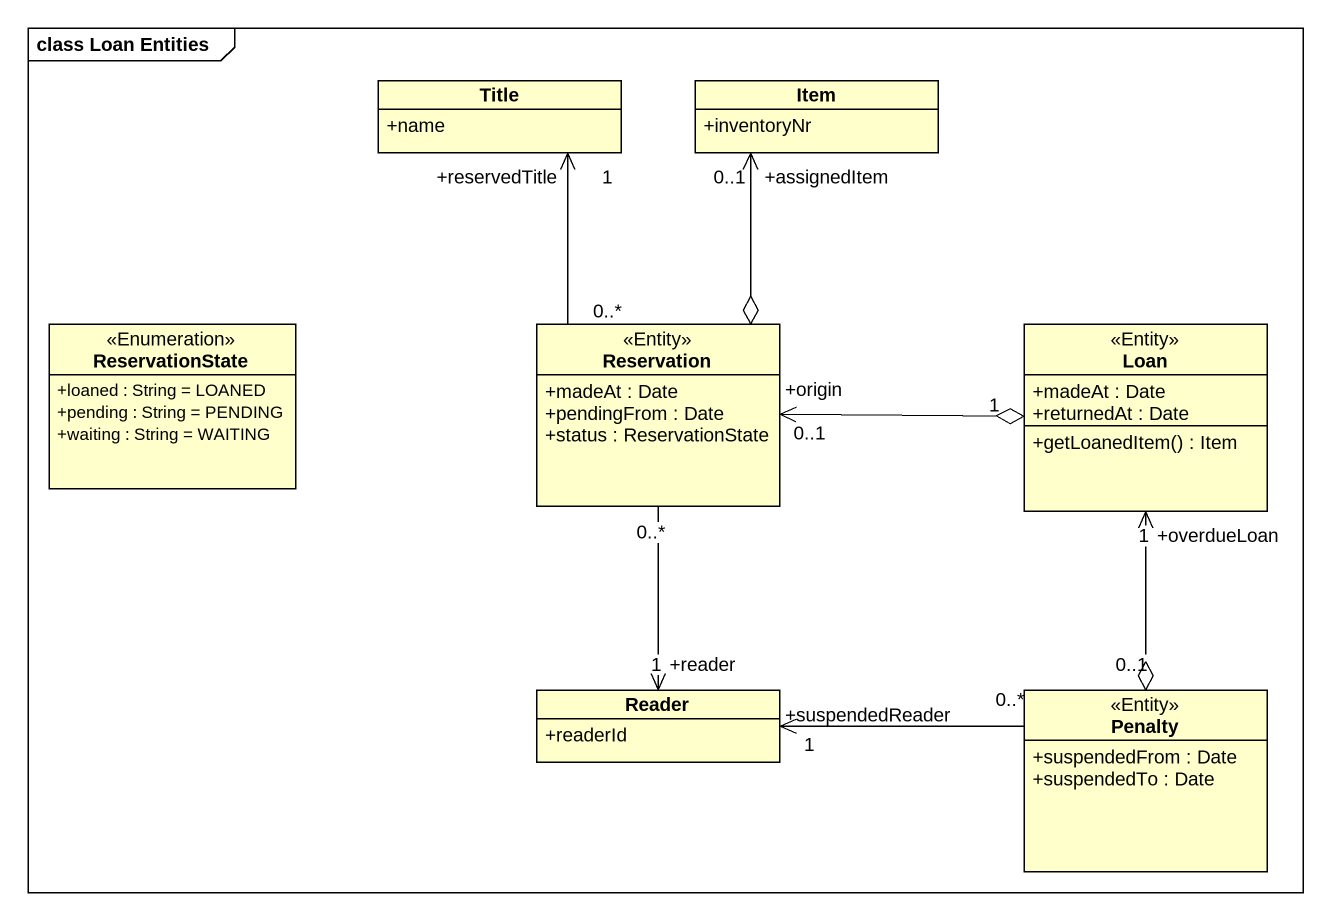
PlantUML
@startuml
mainframe class Loan Entities
hide circle
hide empty members
skinparam classAttributeIconSize 0
class "Title" as Title_ {
  +name
}
class Item {
  +inventoryNr
}
class ReservationState <<Enumeration>> {
  +loaned : String = LOANED
  +pending : String = PENDING
  +waiting : String = WAITING
}
class Reservation <<Entity>> {
  +madeAt : Date
  +pendingFrom : Date
  +status : ReservationState
}
class Loan <<Entity>> {
  +madeAt : Date
  +returnedAt : Date
  +getLoanedItem() : Item
}
class Reader {
  +readerId
}
class Penalty <<Entity>> {
  +suspendedFrom : Date
  +suspendedTo : Date
}
Reservation "0..*" -up-> "+reservedTitle\n1" Title_
Reservation o-up-> "+assignedItem\n0..1" Item
Loan "1" o-left-> "+origin\n0..1" Reservation
Reader "+reader\n1" <-up- "0..*" Reservation
Penalty "0..1" o-up-> "+overdueLoan\n1" Loan
Penalty "0..*" -left-> "+suspendedReader\n1" Reader
@enduml
